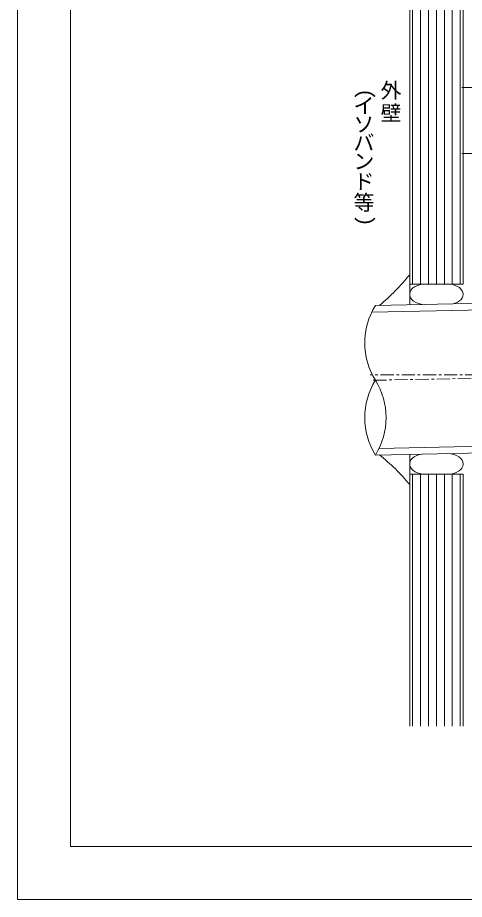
# Model space of a CAD drawing. Units: millimetres, scale not verified. Extents: x -840 to 840, y -594 to 594.
# Drawn here: x -840 to -503, y -594 to 73 of the extents above; entities that cross this region are included whole.
import ezdxf
from ezdxf.enums import TextEntityAlignment as Align

# ---------------------------------------------------------------- set-up
doc = ezdxf.new("R2010")
doc.units = ezdxf.units.MM
doc.header["$LTSCALE"] = 2
doc.linetypes.add('CHAIN1', pattern=[8, 5, -1, 1, -1])
for name, color, linetype, lineweight in [('0-0_断熱材', 4, 'Continuous', 9), ('0-1_輪郭線', 2, 'Continuous', 9), ('0-2_図面枠', 7, 'Continuous', 9), ('0-3_文字', 5, 'Continuous', 9), ('0-8_中心線', 2, 'CHAIN1', 9), ('0-9_躯体', 7, 'Continuous', 9), ('1-0_部材(ﾄﾞﾚﾝ)', 4, 'Continuous', 9), ('1-4_破断線', 7, 'Continuous', 9), ('1-5_シーリング(IBｼﾘｺｰﾝ)', 7, 'Continuous', 9)]:
    doc.layers.add(name, color=color, linetype=linetype, lineweight=lineweight)
doc.styles.add('ＭＳ ゴシック', font='')
doc.styles.get('ＭＳ ゴシック').set_extended_font_data('MS Gothic')

msp = doc.modelspace()

# ---------------------------------------------------------------- linework, layer by layer
at = {"layer": '0-0_断熱材', "color": 7}
for centre, major_axis, ratio, start_param, end_param in [((-531.815, -136.547), (12, 0), 0.645833, 1.5707963, 4.6306205), ((-515.415, -136.547), (-12, 0), 0.645833, 1.9182222, 4.712389), ((-531.815, -264.834), (12, 0), 0.645833, 1.8437314, 4.712389), ((-515.415, -264.772), (-12, 0), 0.651009, 1.5707963, 4.6815666)]:
    msp.add_ellipse(centre, major_axis=major_axis, ratio=ratio, start_param=start_param, end_param=end_param, dxfattribs=at)
at = {"layer": '0-1_輪郭線'}
msp.add_lwpolyline([(800, 554), (-800, 554), (-800, -554), (800, -554)], close=True, dxfattribs=at)
at = {"layer": '0-2_図面枠'}
msp.add_lwpolyline([(840, -594), (840, 594), (-840, 594), (-840, -594)], close=True, dxfattribs=at)
at = {"layer": '0-8_中心線'}
for p, q in [((-400.415, 19.845), (-504.415, 19.845)), ((-400.415, -30.155), (-504.415, -30.155)), ((-363.815, -197.357), (-573.735, -197.357)), ((-571.378, -201.584), (-358.241, -197.244))]:
    msp.add_line(p, q, dxfattribs=at)
at = {"layer": '0-9_躯体'}
for p, q in [((-543.815, 220.546), (-543.815, -144.496)), ((-503.415, -128.797), (-503.415, 220.546)), ((-543.815, -128.797), (-503.415, -128.797)), ((-543.815, -257.549), (-543.815, -462.954)), ((-543.815, -272.584), (-503.415, -272.584)), ((-503.415, -462.954), (-503.415, -272.584))]:
    msp.add_line(p, q, dxfattribs=at)
at = {"layer": '0-9_躯体', "color": 4}
for p, q in [((-541.615, -128.797), (-541.615, 220.546)), ((-535.615, -128.797), (-535.615, 220.546)), ((-529.615, -128.797), (-529.615, 220.546)), ((-523.615, -128.797), (-523.615, 220.546)), ((-517.615, -128.797), (-517.615, 220.546)), ((-511.615, -128.797), (-511.615, 220.546)), ((-505.615, -128.797), (-505.615, 220.546)), ((-541.615, -462.954), (-541.615, -272.584)), ((-535.615, -462.954), (-535.615, -272.584)), ((-529.615, -462.954), (-529.615, -272.584)), ((-523.615, -462.954), (-523.615, -272.584)), ((-517.615, -462.954), (-517.615, -272.584)), ((-511.615, -462.954), (-511.615, -272.584)), ((-505.615, -462.954), (-505.615, -272.584))]:
    msp.add_line(p, q, dxfattribs=at)
at = {"layer": '1-0_部材(ﾄﾞﾚﾝ)'}
for p, q in [((-572.442, -150.08), (-384.976, -146.262)), ((-569.678, -145.023), (-403.703, -141.643)), ((-566.915, -253.019), (-379.574, -249.204)), ((-569.678, -258.076), (-401.402, -254.649))]:
    msp.add_line(p, q, dxfattribs=at)
at = {"layer": '1-4_破断線', "color": 4}
for centre, start, end in [((-523.958, -173.286), 148.27682, 211.72318), ((-523.958, -229.813), 148.27682, 211.72318), ((-615.399, -229.813), 328.27682, 31.72318)]:
    msp.add_arc(centre, 53.751, start, end, dxfattribs=at)
at = {"layer": '1-5_シーリング(IBｼﾘｺｰﾝ)'}
for centre, start, end in [((-661.35, -28.541), 309.09066, 321.58842), ((-659.626, -375.744), 39.45918, 51.70748)]:
    msp.add_arc(centre, 150, start, end, dxfattribs=at)

# ---------------------------------------------------------------- texts
at = {"layer": '0-3_文字', "color": 7, "style": 'ＭＳ ゴシック'}
for s, p in [('外', (-565.776, 8.318)), ('イ', (-586.244, -3.253)), ('壁', (-565.776, -8.882)), ('ソ', (-586.244, -17.253)), ('バ', (-586.244, -31.253)), ('ン', (-586.244, -45.253)), ('ド', (-586.244, -60.453)), ('等', (-586.244, -76.453))]:
    msp.add_text(s, height=11.54, dxfattribs=at).set_placement(p, align=Align.BOTTOM_LEFT)
for s, p in [('(', (-585.964, 18.968)), (')', (-585.978, -77.232))]:
    msp.add_text(s, height=11.54, rotation=270, dxfattribs=at).set_placement(p, align=Align.BOTTOM_LEFT)

doc.saveas('drawing.dxf')
